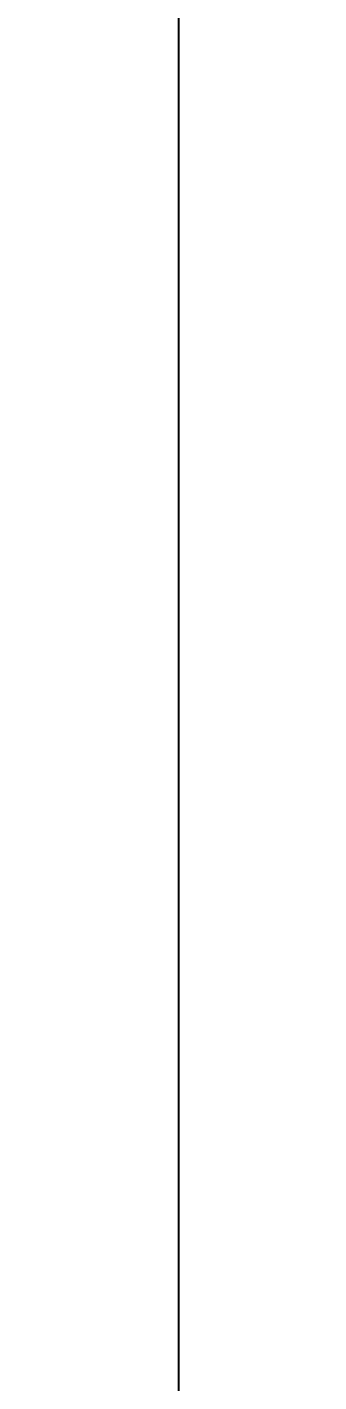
# Model space of a CAD drawing. Header units: millimetres. Extents: x 6622 to 532820, y 3370 to 359312.
# Drawn here: x 451193 to 452246, y 283241 to 288137 of the extents above; entities that cross this region are included whole.
import ezdxf

# ---------------------------------------------------------------- set-up
doc = ezdxf.new("R2010")
doc.units = ezdxf.units.MM
doc.styles.get("Standard").update_dxf_attribs({"font": 'txt', "bigfont": 'gbcbig.shx'})
doc.dimstyles.new('副本 ISO-25', dxfattribs={"dimtxt": 300, "dimasz": 200, "dimexe": 200, "dimexo": 25, "dimgap": 200, "dimtad": 1, "dimtxsty": 'Standard', "dimcen": 2.5, "dimadec": 0, "dimazin": 0, "dimtfac": 1, "dimtmove": 0, "dimatfit": 3, "dimfxl": 1, "dimarcsym": 0})

# ---------------------------------------------------------------- blocks, each defined once
blk = doc.blocks.new('*D388')
at = {"color": 0, "lineweight": -2, "transparency": 16777216}
for p, q in [((452221.4, 318040), (451540, 318040)), ((451740, 317840), (451740, 268240)), ((452215.6, 268040), (451540, 268040))]:
    blk.add_line(p, q, dxfattribs=at)
at = {"color": 0, "transparency": 16777216}
for points in [[(451706.7, 317840), (451773.3, 317840), (451740, 318040)], [(451706.7, 268240), (451773.3, 268240), (451740, 268040)]]:
    blk.add_solid(points, dxfattribs=at)
at = {"layer": 'Defpoints', "color": 0, "transparency": 16777216}
for p in [(452246.4, 318040), (451740, 268040), (452240.6, 268040)]:
    blk.add_point(p, dxfattribs=at)
at = {"color": 0, "transparency": 16777216, "insert": (451390, 293040), "char_height": 300, "attachment_point": 5, "rotation": 90}
blk.add_mtext('50000', dxfattribs=at)

msp = doc.modelspace()

# ---------------------------------------------------------------- dimensions: what is measured, and where the dimension line sits
at = {"color": 0}
dim = msp.add_linear_dim(base=(451740, 268040), p1=(452246.418, 318040), p2=(452240.552, 268040), angle=90, dimstyle='副本 ISO-25', dxfattribs=at)
dim.commit()
dim.dimension.update_dxf_attribs({"geometry": '*D388', "text_midpoint": (451390, 293040)})

doc.saveas('drawing.dxf')
